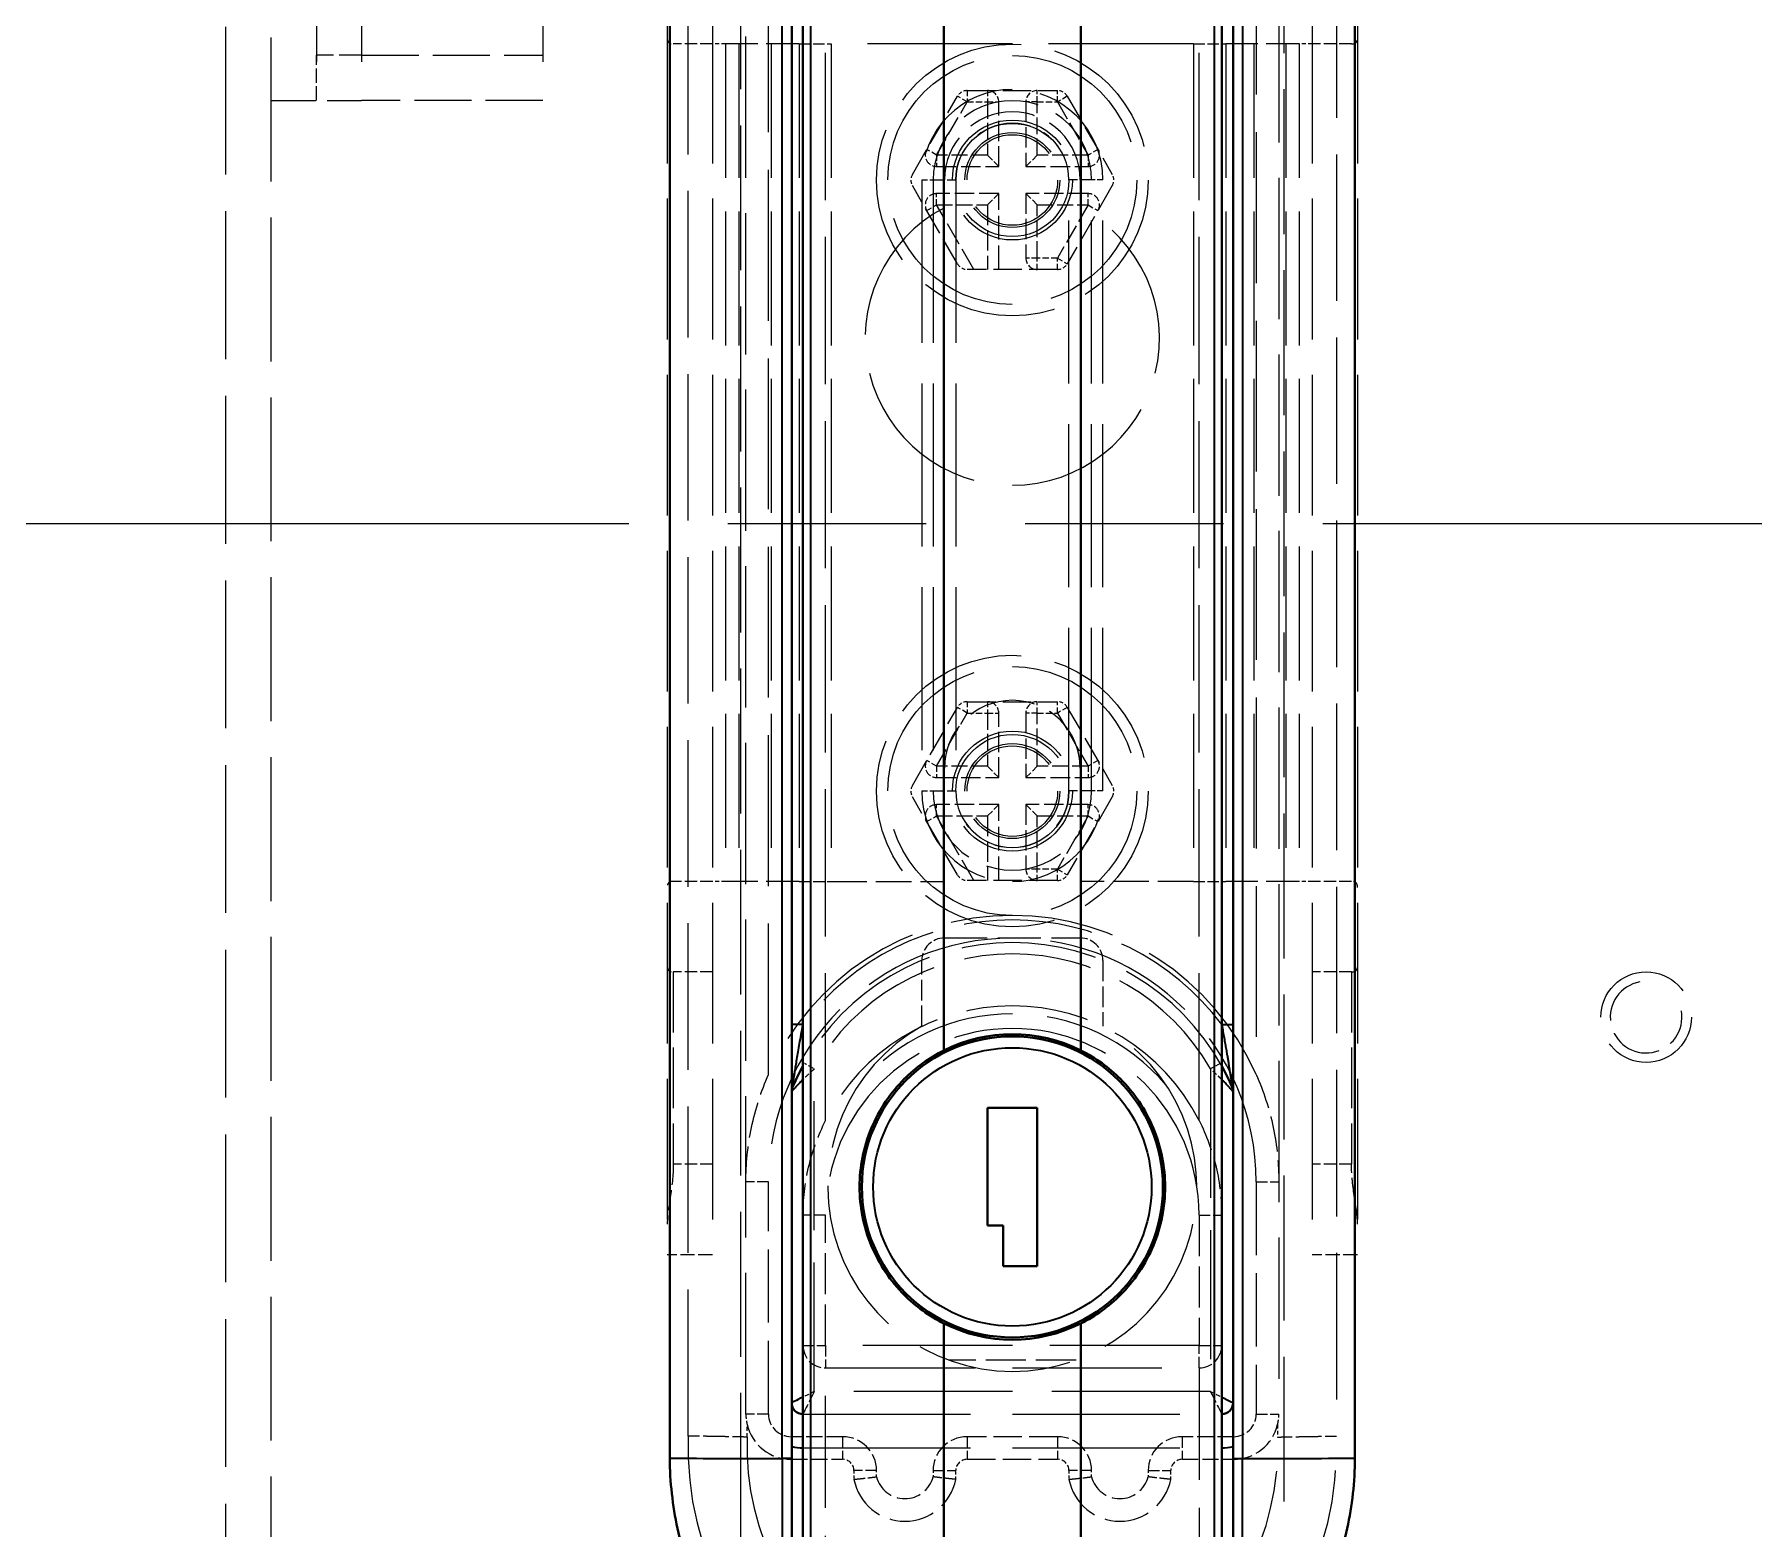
# Model space of a CAD drawing. Header units: millimetres. Extents: x 0 to 2523, y 0 to 1782.
# Drawn here: x 826.8 to 902.8, y 928.1 to 994.2 of the extents above; entities that cross this region are included whole.
import ezdxf

# ---------------------------------------------------------------- set-up
doc = ezdxf.new("R2010")
doc.units = ezdxf.units.MM
doc.header["$LTSCALE"] = 3
for name, pattern in [('CHAIN', [0.3543, 0.2362, -0.0295, 0.0591, -0.0295]), ('DASHED', [0.2067, 0.1654, -0.0413]), ('DOUBLE_DASH_CHAIN', [1.2403, 0.6614, -0.0827, 0.1654, -0.0827, 0.1654, -0.0827])]:
    doc.linetypes.add(name, pattern=pattern)
for name, color, linetype, lineweight in [('가려진 것(ISO)', 2, 'DASHED', 18), ('가려진 좁은 것(ISO)', 2, 'DASHED', 18), ('가시적인 것(ISO)', 3, 'Continuous', 40), ('가시적인 좁은 것(ISO)', 3, 'Continuous', 35), ('단면선(ISO)', 7, 'CHAIN', 25)]:
    doc.layers.add(name, color=color, linetype=linetype, lineweight=lineweight)

# ---------------------------------------------------------------- blocks, each defined once
blk = doc.blocks.new('2dTransSection0')
at = {"layer": '단면선(ISO)', "linetype": 'DOUBLE_DASH_CHAIN', "ltscale": 5.884671}
blk.add_line((250.787, 324.183), (393.387, 324.183), dxfattribs=at)

msp = doc.modelspace()

# ---------------------------------------------------------------- linework, layer by layer
at = {"layer": '가려진 것(ISO)', "ltscale": 13.155773}
msp.add_line((835.2766, 898.233), (835.2766, 1053.233), dxfattribs=at)
at = {"layer": '가려진 것(ISO)', "ltscale": 12.816269}
msp.add_line((837.2766, 900.233), (837.2766, 1051.233), dxfattribs=at)
at = {"layer": '가려진 것(ISO)', "ltscale": 13.822656}
for p, q in [((839.2766, 1051.233), (839.2766, 991.233)), ((849.2766, 1051.233), (849.2766, 991.233))]:
    msp.add_line(p, q, dxfattribs=at)
at = {"layer": '가려진 것(ISO)', "ltscale": 12.901145}
for p, q in [((858.0266, 927.733), (858.0266, 1023.733)), ((882.0266, 1023.733), (882.0266, 927.733)), ((878.0266, 993.733), (862.0266, 993.733))]:
    msp.add_line(p, q, dxfattribs=at)
at = {"layer": '가려진 것(ISO)', "ltscale": 13.045907}
for p, q in [((855.7066, 932.2276), (855.7066, 1021.2151)), ((884.3466, 1021.2151), (884.3466, 932.2276))]:
    msp.add_line(p, q, dxfattribs=at)
at = {"layer": '가려진 것(ISO)', "ltscale": 12.584246}
for p, q in [((858.2533, 933.1981), (858.2533, 1011.233)), ((881.7999, 1011.233), (881.7999, 933.1981))]:
    msp.add_line(p, q, dxfattribs=at)
at = {"layer": '가려진 것(ISO)', "ltscale": 12.54278}
for p, q in [((854.7766, 1010.233), (854.7766, 940.233)), ((856.7766, 1010.233), (856.7766, 940.233)), ((883.2766, 1010.233), (883.2766, 940.233)), ((885.2766, 1010.233), (885.2766, 940.233))]:
    msp.add_line(p, q, dxfattribs=at)
at = {"layer": '가려진 것(ISO)', "ltscale": 1.099577}
for p, q in [((856.7766, 993.733), (855.0445, 993.733)), ((885.0086, 993.733), (883.2766, 993.733)), ((856.7766, 956.733), (855.0445, 956.733)), ((885.0086, 956.733), (883.2766, 956.733)), ((856.7766, 952.733), (855.0445, 952.733)), ((885.0086, 952.733), (883.2766, 952.733))]:
    msp.add_line(p, q, dxfattribs=at)
at = {"layer": '가려진 것(ISO)', "ltscale": 0.364987}
for p, q in [((857.3516, 993.733), (856.7766, 993.733)), ((883.2766, 993.733), (882.7015, 993.733)), ((857.3516, 956.733), (856.7766, 956.733)), ((883.2766, 956.733), (882.7015, 956.733))]:
    msp.add_line(p, q, dxfattribs=at)
at = {"layer": '가려진 것(ISO)', "ltscale": 11.933559}
for p, q in [((857.3516, 993.733), (857.3516, 956.733)), ((882.7015, 993.733), (882.7015, 956.733))]:
    msp.add_line(p, q, dxfattribs=at)
at = {"layer": '가려진 것(ISO)', "ltscale": 2.940551}
for p, q in [((860.6016, 993.733), (857.3516, 993.733)), ((882.7015, 993.733), (879.4515, 993.733)), ((860.6016, 956.733), (857.3516, 956.733)), ((882.7015, 956.733), (879.4515, 956.733))]:
    msp.add_line(p, q, dxfattribs=at)
at = {"layer": '가려진 것(ISO)', "ltscale": 1.00689}
for p, q in [((860.6016, 993.733), (862.0266, 993.733)), ((878.0266, 993.733), (879.4515, 993.733)), ((860.6016, 956.733), (862.0266, 956.733)), ((878.0266, 956.733), (879.4515, 956.733))]:
    msp.add_line(p, q, dxfattribs=at)
at = {"layer": '가려진 것(ISO)', "ltscale": 1.994494}
msp.add_line((841.2766, 993.233), (839.2766, 993.233), dxfattribs=at)
at = {"layer": '가려진 것(ISO)', "ltscale": 1.269698}
for p, q in [((839.2766, 991.233), (839.2766, 993.233)), ((856.7766, 940.233), (854.7766, 940.233)), ((885.2766, 940.233), (883.2766, 940.233))]:
    msp.add_line(p, q, dxfattribs=at)
at = {"layer": '가려진 것(ISO)', "ltscale": 5.079091}
for p, q in [((841.2766, 993.233), (849.2766, 993.233)), ((849.2766, 991.233), (841.2766, 991.233))]:
    msp.add_line(p, q, dxfattribs=at)
at = {"layer": '가려진 것(ISO)', "ltscale": 2.529157}
for p, q in [((865.6098, 987.973), (867.6017, 991.423)), ((868.0347, 991.673), (872.0184, 991.673)), ((872.4514, 991.423), (874.4433, 987.973)), ((867.6017, 984.023), (865.6098, 987.473)), ((874.4433, 987.473), (872.4514, 984.023)), ((872.0184, 983.773), (868.0347, 983.773)), ((868.0347, 964.673), (872.0184, 964.673)), ((865.6098, 960.973), (867.6017, 964.423)), ((872.4514, 964.423), (874.4433, 960.973)), ((867.6017, 957.023), (865.6098, 960.473)), ((874.4433, 960.473), (872.4514, 957.023)), ((872.0184, 956.773), (868.0347, 956.773))]:
    msp.add_line(p, q, dxfattribs=at)
at = {"layer": '가려진 것(ISO)', "ltscale": 3.989087}
msp.add_line((837.2766, 991.233), (841.2766, 991.233), dxfattribs=at)
at = {"layer": '가려진 것(ISO)', "ltscale": 1.809362}
for p, q in [((869.4266, 988.323), (869.4266, 991.173)), ((870.6266, 991.173), (870.6266, 988.323)), ((870.6266, 987.123), (870.6266, 984.273)), ((869.4266, 961.323), (869.4266, 964.173)), ((870.6266, 964.173), (870.6266, 961.323)), ((870.6266, 960.123), (870.6266, 957.273))]:
    msp.add_line(p, q, dxfattribs=at)
at = {"layer": '가려진 것(ISO)', "ltscale": 1.745003}
for p, q in [((866.6779, 988.323), (869.4266, 988.323)), ((870.6266, 988.323), (873.3752, 988.323)), ((869.4266, 987.123), (866.6779, 987.123)), ((873.3752, 987.123), (870.6266, 987.123)), ((866.6779, 961.323), (869.4266, 961.323)), ((870.6266, 961.323), (873.3752, 961.323)), ((869.4266, 960.123), (866.6779, 960.123)), ((873.3752, 960.123), (870.6266, 960.123))]:
    msp.add_line(p, q, dxfattribs=at)
at = {"layer": '가려진 것(ISO)', "ltscale": 0.60626}
for p, q in [((869.4266, 988.323), (868.9266, 988.823)), ((870.6266, 988.323), (871.1266, 988.823)), ((869.4266, 987.123), (868.9266, 986.623)), ((870.6266, 987.123), (871.1266, 986.623)), ((869.4266, 961.323), (868.9266, 961.823)), ((870.6266, 961.323), (871.1266, 961.823)), ((869.4266, 960.123), (868.9266, 959.623)), ((870.6266, 960.123), (871.1266, 959.623))]:
    msp.add_line(p, q, dxfattribs=at)
at = {"layer": '가려진 것(ISO)', "ltscale": 14.513788}
for p, q in [((866.5266, 987.7277), (866.5266, 960.7277)), ((873.5266, 960.7277), (873.5266, 987.7277))]:
    msp.add_line(p, q, dxfattribs=at)
at = {"layer": '가려진 것(ISO)', "ltscale": 0.783187}
for p, q in [((867.0266, 986.4993), (867.0266, 987.733)), ((873.0266, 987.733), (873.0266, 986.4993))]:
    msp.add_line(p, q, dxfattribs=at)
at = {"layer": '가려진 것(ISO)', "ltscale": 2.126811}
for p, q in [((869.4266, 983.773), (869.4266, 987.123)), ((869.4266, 956.773), (869.4266, 960.123))]:
    msp.add_line(p, q, dxfattribs=at)
at = {"layer": '가려진 것(ISO)', "ltscale": 3.174394}
for p, q in [((867.0266, 956.733), (867.0266, 961.733)), ((873.0266, 961.733), (873.0266, 956.733)), ((862.0266, 956.733), (867.0266, 956.733)), ((878.0266, 956.733), (873.0266, 956.733))]:
    msp.add_line(p, q, dxfattribs=at)
at = {"layer": '가려진 것(ISO)', "ltscale": 3.809293}
msp.add_line((867.0266, 954.233), (873.0266, 954.233), dxfattribs=at)
at = {"layer": '가려진 것(ISO)', "ltscale": 5.39654}
for p, q in [((855.0445, 952.733), (855.0445, 944.233)), ((885.0086, 952.733), (885.0086, 944.233))]:
    msp.add_line(p, q, dxfattribs=at)
at = {"layer": '가려진 것(ISO)', "ltscale": 1.840548}
for p, q in [((866.0266, 950.3339), (866.0266, 953.233)), ((874.0266, 953.233), (874.0266, 950.3339))]:
    msp.add_line(p, q, dxfattribs=at)
at = {"layer": '가려진 것(ISO)', "ltscale": 13.304306}
msp.add_line((861.7766, 935.233), (878.2766, 935.233), dxfattribs=at)
at = {"layer": '가려진 것(ISO)', "ltscale": 14.916949}
msp.add_line((860.7766, 933.1986), (879.2766, 933.1986), dxfattribs=at)
at = {"layer": '가려진 것(ISO)', "ltscale": 0.354382}
for p, q in [((858.3066, 932.1811), (858.3066, 932.7394)), ((881.7466, 932.7394), (881.7466, 932.1811))]:
    msp.add_line(p, q, dxfattribs=at)
at = {"layer": '가려진 것(ISO)', "ltscale": 1.443218}
for p, q in [((860.2533, 931.1981), (862.5266, 931.1981)), ((877.5266, 931.1981), (879.7999, 931.1981))]:
    msp.add_line(p, q, dxfattribs=at)
at = {"layer": '가려진 것(ISO)', "ltscale": 0.24453}
for p, q in [((863.0266, 930.6981), (863.0266, 930.3128)), ((867.5266, 930.3128), (867.5266, 930.6981)), ((872.5266, 930.6981), (872.5266, 930.3128)), ((877.0266, 930.3128), (877.0266, 930.6981))]:
    msp.add_line(p, q, dxfattribs=at)
at = {"layer": '가려진 것(ISO)', "ltscale": 2.539495}
msp.add_line((868.0266, 931.1981), (872.0266, 931.1981), dxfattribs=at)
at = {"layer": '가려진 것(ISO)', "ltscale": 12.159042}
for centre in [(870.0266, 987.723), (870.0266, 960.723)]:
    msp.add_circle(centre, 6, dxfattribs=at)
at = {"layer": '가려진 것(ISO)', "ltscale": 13.42561}
for centre in [(870.0266, 987.723), (870.0266, 960.723)]:
    msp.add_circle(centre, 2.65, dxfattribs=at)
at = {"layer": '가려진 것(ISO)', "ltscale": 12.665669}
for centre in [(870.0266, 987.723), (870.0266, 960.723)]:
    msp.add_circle(centre, 2.5, dxfattribs=at)
at = {"layer": '가려진 것(ISO)', "ltscale": 10.639162}
for centre in [(870.0266, 987.723), (870.0266, 960.723)]:
    msp.add_circle(centre, 2.1, dxfattribs=at)
at = {"layer": '가려진 것(ISO)', "ltscale": 10.132536}
msp.add_circle((898.0266, 950.733), 2, dxfattribs=at)
at = {"layer": '가려진 것(ISO)', "ltscale": 0.332332}
for centre, start, end in [((868.0347, 991.173), 90, 150), ((872.0184, 991.173), 30, 90), ((866.0429, 987.723), 150, 210), ((874.0103, 987.723), 330, 30), ((868.0347, 984.273), 210, 270), ((872.0184, 984.273), 270, 330), ((868.0347, 964.173), 90, 150), ((872.0184, 964.173), 30, 90), ((866.0429, 960.723), 150, 210), ((874.0103, 960.723), 330, 30), ((868.0347, 957.273), 210, 270), ((872.0184, 957.273), 270, 330)]:
    msp.add_arc(centre, 0.5, start, end, dxfattribs=at)
at = {"layer": '가려진 것(ISO)', "ltscale": 0.498548}
for centre, start, end in [((868.9266, 991.173), 0, 90), ((871.1266, 991.173), 90, 180), ((871.1266, 984.273), 180, 270), ((868.9266, 964.173), 0, 90), ((871.1266, 964.173), 90, 180), ((871.1266, 957.273), 180, 270), ((862.5266, 930.6981), 0, 90), ((868.0266, 930.6981), 90, 180), ((872.0266, 930.6981), 0, 90), ((877.5266, 930.6981), 90, 180)]:
    msp.add_arc(centre, 0.5, start, end, dxfattribs=at)
at = {"layer": '가려진 것(ISO)', "ltscale": 6.980978}
for centre, start, end in [((870.0266, 987.7277), 0, 180), ((870.0266, 960.7277), 180, 0)]:
    msp.add_arc(centre, 3.5, start, end, dxfattribs=at)
at = {"layer": '가려진 것(ISO)', "ltscale": 5.983681}
for centre in [(870.0266, 987.733), (870.0266, 961.733)]:
    msp.add_arc(centre, 3, 0, 180, dxfattribs=at)
at = {"layer": '가려진 것(ISO)', "ltscale": 0.664765}
for centre, start, end in [((866.6779, 988.823), 150, 270), ((873.3752, 988.823), 270, 30), ((866.6779, 986.623), 90, 210), ((873.3752, 986.623), 330, 90), ((866.6779, 961.823), 150, 270), ((873.3752, 961.823), 270, 30), ((866.6779, 959.623), 90, 210), ((873.3752, 959.623), 330, 90)]:
    msp.add_arc(centre, 0.5, start, end, dxfattribs=at)
at = {"layer": '가려진 것(ISO)', "ltscale": 13.951069}
msp.add_arc((870.0266, 980.733), 6.5, 117.486426, 62.513574, dxfattribs=at)
at = {"layer": '가려진 것(ISO)', "ltscale": 14.627704}
msp.add_arc((870.0266, 943.4544), 11.7733, 23.785455, 156.214545, dxfattribs=at)
at = {"layer": '가려진 것(ISO)', "ltscale": 0.997197}
for centre, start, end in [((867.0266, 953.233), 90, 180), ((873.0266, 953.233), 0, 90)]:
    msp.add_arc(centre, 1, start, end, dxfattribs=at)
at = {"layer": '가려진 것(ISO)', "ltscale": 12.107496}
msp.add_arc((870.0266, 943.4544), 10.5733, 28.973392, 151.026608, dxfattribs=at)
at = {"layer": '가려진 것(ISO)', "ltscale": 4.733071}
msp.add_arc((898.0266, 950.733), 1.582, 100, 10, dxfattribs=at)
at = {"layer": '가려진 것(ISO)', "ltscale": 10.954125}
msp.add_arc((870.0266, 941.983), 9.25, 26.888048, 153.111952, dxfattribs=at)
at = {"layer": '가려진 것(ISO)', "ltscale": 13.819056}
msp.add_arc((870.0266, 943.233), 8.15, 119.393015, 60.606985, dxfattribs=at)
at = {"layer": '가려진 것(ISO)', "ltscale": 1.21262}
for centre, start, end in [((861.7766, 936.233), 180, 270), ((878.2766, 936.233), 270, 0)]:
    msp.add_arc(centre, 1, start, end, dxfattribs=at)
at = {"layer": '가려진 것(ISO)', "ltscale": 12.361229}
msp.add_arc((870.0266, 931.739), 14.3283, 178.045794, 1.954206, dxfattribs=at)
at = {"layer": '가려진 것(ISO)', "ltscale": 12.168986}
msp.add_arc((870.0266, 931.739), 11.7283, 177.839996, 2.160004, dxfattribs=at)
at = {"layer": '가려진 것(ISO)', "ltscale": 1.700671}
for centre, start, end in [((860.2533, 933.1981), 193.257874, 270), ((879.7999, 933.1981), 270, 346.742126)]:
    msp.add_arc(centre, 2, start, end, dxfattribs=at)
at = {"layer": '가려진 것(ISO)', "ltscale": 4.008131}
for centre in [(865.2766, 930.7554), (874.7766, 930.7554)]:
    msp.add_arc(centre, 2.2931, 191.129914, 348.870086, dxfattribs=at)
at = {"layer": '가려진 것(ISO)', "ltscale": 0.694281}
for points, knots in [([(854.7766, 994.0009), (854.7766, 993.9171), (854.7936, 993.8467), (854.877, 993.7562), (854.9439, 993.7359), (855.0312, 993.7331), (855.0378, 993.733), (855.0445, 993.733)], [-0.30606206, -0.30606206, -0.30606206, -0.30606206, -0.2557879, -0.2557879, -0.20551375, -0.20551375, -0.20152866, -0.20152866, -0.20152866, -0.20152866]), ([(885.0086, 993.733), (885.0154, 993.733), (885.022, 993.7331), (885.1092, 993.7359), (885.1761, 993.7562), (885.2596, 993.8467), (885.2766, 993.9171), (885.2766, 994.0009)], [0.20152866, 0.20152866, 0.20152866, 0.20152866, 0.20551375, 0.20551375, 0.2557879, 0.2557879, 0.30606206, 0.30606206, 0.30606206, 0.30606206]), ([(855.0445, 956.733), (854.9607, 956.733), (854.8903, 956.716), (854.7998, 956.6325), (854.7795, 956.5656), (854.7767, 956.4784), (854.7766, 956.4718), (854.7766, 956.465)], [-0.30606206, -0.30606206, -0.30606206, -0.30606206, -0.2557879, -0.2557879, -0.20551375, -0.20551375, -0.20152866, -0.20152866, -0.20152866, -0.20152866]), ([(885.2766, 956.465), (885.2766, 956.5488), (885.2596, 956.6193), (885.1761, 956.7097), (885.1092, 956.7301), (885.022, 956.7329), (885.0154, 956.733), (885.0086, 956.733)], [0.71587341, 0.71587341, 0.71587341, 0.71587341, 0.76614757, 0.76614757, 0.81642172, 0.81642172, 0.82040681, 0.82040681, 0.82040681, 0.82040681]), ([(854.7766, 953.0009), (854.7766, 952.9942), (854.7767, 952.9876), (854.7795, 952.9003), (854.7998, 952.8334), (854.8903, 952.75), (854.9607, 952.733), (855.0445, 952.733)], [0.20152866, 0.20152866, 0.20152866, 0.20152866, 0.20551375, 0.20551375, 0.2557879, 0.2557879, 0.30606206, 0.30606206, 0.30606206, 0.30606206]), ([(885.0086, 952.733), (885.0154, 952.733), (885.022, 952.7331), (885.1092, 952.7359), (885.1761, 952.7562), (885.2596, 952.8467), (885.2766, 952.9171), (885.2766, 953.0009)], [0.20152866, 0.20152866, 0.20152866, 0.20152866, 0.20551375, 0.20551375, 0.2557879, 0.2557879, 0.30606206, 0.30606206, 0.30606206, 0.30606206])]:
    msp.add_open_spline(points, degree=3, knots=knots, dxfattribs=at)
at = {"layer": '가려진 것(ISO)', "ltscale": 3.177325}
for points, knots in [([(858.2533, 943.4544), (858.2533, 944.2144), (858.3312, 945.0433), (858.6718, 946.6755), (858.934, 947.4785), (859.2533, 948.2028)], [-1.43309057, -1.43309057, -1.43309057, -1.43309057, -1.19562768, -1.19562768, -0.95816479, -0.95816479, -0.95816479, -0.95816479]), ([(880.7999, 948.2028), (881.1191, 947.4785), (881.3813, 946.6755), (881.7219, 945.0433), (881.7999, 944.2144), (881.7999, 943.4544)], [-0.47492577, -0.47492577, -0.47492577, -0.47492577, -0.23746289, -0.23746289, 0, 0, 0, 0])]:
    msp.add_open_spline(points, degree=3, knots=knots, dxfattribs=at)
at = {"layer": '가려진 것(ISO)', "ltscale": 0.117137}
msp.add_open_spline([(860.2765, 947.4494), (860.2765, 947.4601), (860.2766, 947.477), (860.2766, 947.5016)], degree=3, dxfattribs=at)
at = {"layer": '가려진 것(ISO)', "ltscale": 2.839397}
for points, knots in [([(860.7766, 941.983), (860.7766, 942.6571), (860.8545, 943.3909), (861.1944, 944.8293), (861.4556, 945.5334), (861.7766, 946.1663)], [0, 0, 0, 0, 0.21288965, 0.21288965, 0.42577929, 0.42577929, 0.42577929, 0.42577929]), ([(878.2766, 946.1663), (878.5975, 945.5334), (878.8587, 944.8293), (879.1986, 943.3909), (879.2766, 942.6571), (879.2766, 941.983)], [0.87117261, 0.87117261, 0.87117261, 0.87117261, 1.08406226, 1.08406226, 1.2969519, 1.2969519, 1.2969519, 1.2969519])]:
    msp.add_open_spline(points, degree=3, knots=knots, dxfattribs=at)
at = {"layer": '가려진 것(ISO)', "ltscale": 1.844596}
msp.add_open_spline([(855.0445, 944.233), (855.0445, 943.7484), (854.9831, 943.2383), (854.8448, 942.3306), (854.7768, 941.9262), (854.7766, 941.5872)], degree=3, knots=[1.22288463, 1.22288463, 1.22288463, 1.22288463, 1.3682602, 1.3682602, 1.50283407, 1.50283407, 1.50283407, 1.50283407], dxfattribs=at)
at = {"layer": '가려진 것(ISO)', "ltscale": 1.844594}
msp.add_open_spline([(885.2766, 941.5872), (885.2763, 941.9244), (885.2092, 942.3256), (885.0708, 943.2323), (885.0086, 943.7453), (885.0086, 944.233)], degree=3, knots=[-0.89271233, -0.89271233, -0.89271233, -0.89271233, -0.7589759, -0.7589759, -0.61266995, -0.61266995, -0.61266995, -0.61266995], dxfattribs=at)
at = {"layer": '가려진 것(ISO)', "ltscale": 0.415959}
msp.add_open_spline([(858.2533, 933.1981), (858.2533, 933.1186), (858.2594, 933.0256), (858.2729, 932.9158), (858.2796, 932.8731), (858.2906, 932.8123), (858.2963, 932.7852), (858.3043, 932.7487), (858.3057, 932.7431), (858.3066, 932.7394)], degree=3, knots=[0.062306408, 0.062306408, 0.062306408, 0.062306408, 0.086141003, 0.086141003, 0.099228248, 0.099228248, 0.111920532, 0.111920532, 0.124612816, 0.124612816, 0.124612816, 0.124612816], dxfattribs=at)
at = {"layer": '가려진 것(ISO)', "ltscale": 0.416112}
msp.add_open_spline([(881.7466, 932.7394), (881.747, 932.7413), (881.7477, 932.744), (881.752, 932.763), (881.7552, 932.7773), (881.7629, 932.8145), (881.7679, 932.8405), (881.7778, 932.9001), (881.7826, 932.9336), (881.795, 933.041), (881.7999, 933.1219), (881.7999, 933.1981)], degree=3, knots=[-0.190458105, -0.190458105, -0.190458105, -0.190458105, -0.181558654, -0.181558654, -0.172659203, -0.172659203, -0.16123742, -0.16123742, -0.149815637, -0.149815637, -0.12697207, -0.12697207, -0.12697207, -0.12697207], dxfattribs=at)
at = {"layer": '가려진 것(ISO)', "ltscale": 1.296466}
msp.add_open_spline([(857.0066, 932.2049), (856.8715, 932.2074), (856.7361, 932.2098), (856.6069, 932.212), (856.4776, 932.2143), (856.3546, 932.2165), (856.2441, 932.2184), (856.1335, 932.2203), (856.0356, 932.222), (855.9552, 932.2234), (855.8749, 932.2248), (855.8121, 932.2258), (855.77, 932.2266), (855.728, 932.2273), (855.7151, 932.2275), (855.7066, 932.2276)], degree=3, knots=[0, 0, 0, 0, 0.2, 0.2, 0.2, 0.4, 0.4, 0.4, 0.6, 0.6, 0.6, 0.8, 0.8, 0.8, 1, 1, 1, 1], dxfattribs=at)
at = {"layer": '가려진 것(ISO)', "ltscale": 1.296475}
msp.add_open_spline([(858.3066, 932.1811), (858.298, 932.1812), (858.2852, 932.1815), (858.2431, 932.1823), (858.2011, 932.1831), (858.1383, 932.1842), (858.0579, 932.1857), (857.9775, 932.1872), (857.8796, 932.1891), (857.7691, 932.1911), (857.6586, 932.1931), (857.5355, 932.1954), (857.4063, 932.1977), (857.277, 932.2001), (857.1416, 932.2025), (857.0066, 932.2049)], degree=3, knots=[0, 0, 0, 0, 0.2, 0.2, 0.2, 0.4, 0.4, 0.4, 0.6, 0.6, 0.6, 0.8, 0.8, 0.8, 1, 1, 1, 1], dxfattribs=at)
at = {"layer": '가려진 것(ISO)', "ltscale": 1.296478}
msp.add_open_spline([(881.7466, 932.1811), (881.7553, 932.1812), (881.7683, 932.1815), (881.8105, 932.1823), (881.8527, 932.1831), (881.9154, 932.1843), (881.9951, 932.1857), (882.0748, 932.1872), (882.1714, 932.189), (882.2811, 932.191), (882.3907, 932.1931), (882.5134, 932.1953), (882.6431, 932.1977), (882.7728, 932.2), (882.9095, 932.2025), (883.0466, 932.2049)], degree=3, knots=[0, 0, 0, 0, 0.2, 0.2, 0.2, 0.4, 0.4, 0.4, 0.6, 0.6, 0.6, 0.8, 0.8, 0.8, 1, 1, 1, 1], dxfattribs=at)
at = {"layer": '가려진 것(ISO)', "ltscale": 1.296469}
msp.add_open_spline([(883.0466, 932.2049), (883.1836, 932.2074), (883.3203, 932.2098), (883.45, 932.2121), (883.5797, 932.2144), (883.7024, 932.2165), (883.8121, 932.2184), (883.9217, 932.2203), (884.0183, 932.222), (884.098, 932.2234), (884.1778, 932.2248), (884.2405, 932.2258), (884.2826, 932.2266), (884.3248, 932.2273), (884.3379, 932.2275), (884.3466, 932.2276)], degree=3, knots=[0, 0, 0, 0, 0.2, 0.2, 0.2, 0.4, 0.4, 0.4, 0.6, 0.6, 0.6, 0.8, 0.8, 0.8, 1, 1, 1, 1], dxfattribs=at)
at = {"layer": '가려진 것(ISO)', "ltscale": 1.000421}
for points in [[(863.0266, 930.3128), (863.0331, 930.3134), (863.0429, 930.3143), (863.075, 930.3175), (863.107, 930.3207), (863.155, 930.3254), (863.2164, 930.3317), (863.2778, 930.3379), (863.3526, 930.3457), (863.4377, 930.3548), (863.5228, 930.364), (863.6183, 930.3746), (863.7182, 930.3863), (863.8182, 930.3979), (863.9225, 930.4107), (864.0266, 930.4242)], [(867.5266, 930.3128), (867.52, 930.3134), (867.5103, 930.3143), (867.4782, 930.3175), (867.4461, 930.3207), (867.3982, 930.3254), (867.3368, 930.3317), (867.2754, 930.3379), (867.2006, 930.3457), (867.1155, 930.3548), (867.0304, 930.364), (866.9349, 930.3746), (866.8349, 930.3863), (866.735, 930.3979), (866.6306, 930.4107), (866.5266, 930.4242)], [(872.5266, 930.3128), (872.5331, 930.3134), (872.5429, 930.3143), (872.575, 930.3175), (872.607, 930.3207), (872.655, 930.3254), (872.7164, 930.3317), (872.7778, 930.3379), (872.8526, 930.3457), (872.9377, 930.3548), (873.0228, 930.364), (873.1183, 930.3746), (873.2182, 930.3863), (873.3182, 930.3979), (873.4225, 930.4107), (873.5266, 930.4242)], [(877.0266, 930.3128), (877.02, 930.3134), (877.0103, 930.3143), (876.9782, 930.3175), (876.9461, 930.3207), (876.8982, 930.3254), (876.8368, 930.3317), (876.7754, 930.3379), (876.7006, 930.3457), (876.6155, 930.3548), (876.5304, 930.364), (876.4349, 930.3746), (876.3349, 930.3863), (876.235, 930.3979), (876.1306, 930.4107), (876.0266, 930.4242)]]:
    msp.add_open_spline(points, degree=3, knots=[0, 0, 0, 0, 0.2, 0.2, 0.2, 0.4, 0.4, 0.4, 0.6, 0.6, 0.6, 0.8, 0.8, 0.8, 1, 1, 1, 1], dxfattribs=at)
at = {"layer": '가려진 좁은 것(ISO)', "ltscale": 13.822656}
msp.add_line((841.2766, 1051.233), (841.2766, 991.233), dxfattribs=at)
at = {"layer": '가려진 좁은 것(ISO)', "ltscale": 13.116171}
for p, q in [((861.7766, 946.1663), (861.7766, 1011.233)), ((878.2766, 946.1663), (878.2766, 1011.233))]:
    msp.add_line(p, q, dxfattribs=at)
at = {"layer": '가려진 좁은 것(ISO)', "ltscale": 13.426841}
for p, q in [((859.2533, 948.2028), (859.2533, 1006.4847)), ((880.7999, 1006.4847), (880.7999, 948.2028))]:
    msp.add_line(p, q, dxfattribs=at)
at = {"layer": '가려진 좁은 것(ISO)', "ltscale": 11.933559}
for p, q in [((857.9392, 993.733), (857.9392, 956.733)), ((859.3642, 993.733), (859.3642, 956.733)), ((860.6016, 993.733), (860.6016, 956.733)), ((862.0266, 993.733), (862.0266, 956.733)), ((878.0266, 993.733), (878.0266, 956.733)), ((879.4515, 993.733), (879.4515, 956.733)), ((880.689, 993.733), (880.689, 956.733)), ((882.114, 993.733), (882.114, 956.733))]:
    msp.add_line(p, q, dxfattribs=at)
at = {"layer": '가려진 좁은 것(ISO)', "ltscale": 0.498548}
for p, q in [((868.0347, 991.173), (867.6017, 991.423)), ((868.0347, 991.673), (868.0347, 991.173)), ((868.9266, 991.673), (868.9266, 991.173)), ((871.1266, 991.173), (871.1266, 991.673)), ((872.0184, 991.173), (872.0184, 991.673)), ((872.4514, 991.423), (872.0184, 991.173)), ((868.9266, 991.173), (869.4266, 991.173)), ((871.1266, 991.173), (870.6266, 991.173)), ((866.6779, 988.823), (866.2449, 989.073)), ((873.8082, 989.073), (873.3752, 988.823)), ((866.6779, 988.823), (866.6779, 988.323)), ((873.3752, 988.823), (873.3752, 988.323)), ((866.0266, 987.7277), (866.5266, 987.7277)), ((874.0266, 987.7277), (873.5266, 987.7277)), ((866.6779, 986.623), (866.6779, 987.123)), ((873.3752, 986.623), (873.3752, 987.123)), ((866.2449, 986.373), (866.6779, 986.623)), ((873.3752, 986.623), (873.8082, 986.373)), ((871.1266, 984.273), (870.6266, 984.273)), ((871.1266, 983.773), (871.1266, 984.273)), ((872.0184, 984.273), (872.4514, 984.023)), ((872.0184, 983.773), (872.0184, 984.273)), ((868.0347, 964.673), (868.0347, 964.173)), ((868.9266, 964.673), (868.9266, 964.173)), ((871.1266, 964.173), (871.1266, 964.673)), ((872.0184, 964.173), (872.0184, 964.673)), ((868.0347, 964.173), (867.6017, 964.423)), ((868.9266, 964.173), (869.4266, 964.173)), ((871.1266, 964.173), (870.6266, 964.173)), ((872.4514, 964.423), (872.0184, 964.173)), ((866.6779, 961.823), (866.2449, 962.073)), ((866.6779, 961.823), (866.6779, 961.323)), ((873.8082, 962.073), (873.3752, 961.823)), ((873.3752, 961.823), (873.3752, 961.323)), ((866.0266, 960.7277), (866.5266, 960.7277)), ((866.6779, 959.623), (866.6779, 960.123)), ((873.3752, 959.623), (873.3752, 960.123)), ((874.0266, 960.7277), (873.5266, 960.7277)), ((866.2449, 959.373), (866.6779, 959.623)), ((873.3752, 959.623), (873.8082, 959.373)), ((871.1266, 957.273), (870.6266, 957.273)), ((871.1266, 956.773), (871.1266, 957.273)), ((872.0184, 957.273), (872.4514, 957.023)), ((872.0184, 956.773), (872.0184, 957.273)), ((879.2109, 948.6931), (878.7766, 948.4453))]:
    msp.add_line(p, q, dxfattribs=at)
at = {"layer": '가려진 좁은 것(ISO)', "ltscale": 1.722727}
for p, q in [((866.6779, 988.823), (868.0347, 991.173)), ((872.0184, 991.173), (873.3752, 988.823)), ((873.3752, 986.623), (872.0184, 984.273)), ((866.6779, 961.823), (868.0347, 964.173)), ((872.0184, 964.173), (873.3752, 961.823)), ((873.3752, 959.623), (872.0184, 957.273))]:
    msp.add_line(p, q, dxfattribs=at)
at = {"layer": '가려진 좁은 것(ISO)', "ltscale": 0.56614}
for p, q in [((868.0347, 991.173), (868.9266, 991.173)), ((871.1266, 991.173), (872.0184, 991.173)), ((872.0184, 984.273), (871.1266, 984.273)), ((868.0347, 964.173), (868.9266, 964.173)), ((871.1266, 964.173), (872.0184, 964.173)), ((872.0184, 957.273), (871.1266, 957.273))]:
    msp.add_line(p, q, dxfattribs=at)
at = {"layer": '가려진 좁은 것(ISO)', "ltscale": 1.491912}
for p, q in [((868.9266, 991.173), (868.9266, 988.823)), ((871.1266, 988.823), (871.1266, 991.173)), ((871.1266, 984.273), (871.1266, 986.623)), ((868.9266, 964.173), (868.9266, 961.823)), ((871.1266, 961.823), (871.1266, 964.173)), ((871.1266, 957.273), (871.1266, 959.623))]:
    msp.add_line(p, q, dxfattribs=at)
at = {"layer": '가려진 좁은 것(ISO)', "ltscale": 1.427554}
for p, q in [((868.9266, 988.823), (866.6779, 988.823)), ((873.3752, 988.823), (871.1266, 988.823)), ((866.6779, 986.623), (868.9266, 986.623)), ((871.1266, 986.623), (873.3752, 986.623)), ((868.9266, 961.823), (866.6779, 961.823)), ((873.3752, 961.823), (871.1266, 961.823)), ((866.6779, 959.623), (868.9266, 959.623)), ((871.1266, 959.623), (873.3752, 959.623))]:
    msp.add_line(p, q, dxfattribs=at)
at = {"layer": '가려진 좁은 것(ISO)', "ltscale": 14.513788}
for p, q in [((866.0266, 987.7277), (866.0266, 960.7277)), ((867.5266, 987.7277), (867.5266, 960.7277)), ((872.5266, 960.7277), (872.5266, 987.7277)), ((874.0266, 960.7277), (874.0266, 987.7277))]:
    msp.add_line(p, q, dxfattribs=at)
at = {"layer": '가려진 좁은 것(ISO)', "ltscale": 0.997197}
for p, q in [((866.5266, 987.7277), (867.5266, 987.7277)), ((873.5266, 987.7277), (872.5266, 987.7277)), ((866.5266, 960.7277), (867.5266, 960.7277)), ((873.5266, 960.7277), (872.5266, 960.7277)), ((859.2533, 943.4544), (858.2533, 943.4544)), ((880.7999, 943.4544), (881.7999, 943.4544)), ((861.7766, 941.983), (860.7766, 941.983)), ((878.2766, 941.983), (879.2766, 941.983)), ((860.7766, 936.233), (861.7766, 936.233)), ((861.7766, 936.233), (861.7766, 935.233)), ((878.2766, 936.233), (879.2766, 936.233)), ((878.2766, 935.233), (878.2766, 936.233)), ((859.2533, 933.1981), (858.2533, 933.1981)), ((880.7999, 933.1981), (881.7999, 933.1981)), ((860.2533, 932.1981), (860.2533, 931.1981)), ((862.5266, 932.1981), (862.5266, 931.1981)), ((868.0266, 932.1981), (868.0266, 931.1981)), ((872.0266, 932.1981), (872.0266, 931.1981)), ((877.5266, 932.1981), (877.5266, 931.1981)), ((879.7999, 932.1981), (879.7999, 931.1981)), ((864.0266, 930.6981), (863.0266, 930.6981)), ((866.5266, 930.6981), (867.5266, 930.6981)), ((873.5266, 930.6981), (872.5266, 930.6981)), ((876.0266, 930.6981), (877.0266, 930.6981))]:
    msp.add_line(p, q, dxfattribs=at)
at = {"layer": '가려진 좁은 것(ISO)', "ltscale": 2.089287}
for p, q in [((868.3234, 983.773), (866.6779, 986.623)), ((868.3234, 956.773), (866.6779, 959.623))]:
    msp.add_line(p, q, dxfattribs=at)
at = {"layer": '가려진 좁은 것(ISO)', "ltscale": 1.809362}
for p, q in [((868.9266, 986.623), (868.9266, 983.773)), ((868.9266, 959.623), (868.9266, 956.773))]:
    msp.add_line(p, q, dxfattribs=at)
at = {"layer": '가려진 좁은 것(ISO)', "ltscale": 11.487453}
for p, q in [((861.2766, 934.1986), (861.2766, 948.4453)), ((878.7766, 948.4453), (878.7766, 934.1986))]:
    msp.add_line(p, q, dxfattribs=at)
at = {"layer": '가려진 좁은 것(ISO)', "ltscale": 1.099577}
for p, q in [((856.7766, 944.233), (855.0445, 944.233)), ((885.0086, 944.233), (883.2766, 944.233))]:
    msp.add_line(p, q, dxfattribs=at)
at = {"layer": '가려진 좁은 것(ISO)', "ltscale": 6.511653}
for p, q in [((859.2533, 933.1981), (859.2533, 943.4544)), ((880.7999, 943.4544), (880.7999, 933.1981))]:
    msp.add_line(p, q, dxfattribs=at)
at = {"layer": '가려진 좁은 것(ISO)', "ltscale": 3.650568}
for p, q in [((861.7766, 936.233), (861.7766, 941.983)), ((878.2766, 941.983), (878.2766, 936.233))]:
    msp.add_line(p, q, dxfattribs=at)
at = {"layer": '가려진 좁은 것(ISO)', "ltscale": 13.304306}
msp.add_line((878.2766, 936.233), (861.7766, 936.233), dxfattribs=at)
at = {"layer": '가려진 좁은 것(ISO)', "ltscale": 9.958072}
for p, q in [((861.7766, 922.883), (861.7766, 935.233)), ((878.2766, 935.233), (878.2766, 922.883))]:
    msp.add_line(p, q, dxfattribs=at)
at = {"layer": '가려진 좁은 것(ISO)', "ltscale": 3.575008}
msp.add_line((872.8421, 935.5847), (867.2111, 935.5847), dxfattribs=at)
at = {"layer": '가려진 좁은 것(ISO)', "ltscale": 14.110627}
msp.add_line((878.7766, 934.1986), (861.2766, 934.1986), dxfattribs=at)
at = {"layer": '가려진 좁은 것(ISO)', "ltscale": 1.443218}
for p, q in [((862.5266, 932.1981), (860.2533, 932.1981)), ((879.7999, 932.1981), (877.5266, 932.1981))]:
    msp.add_line(p, q, dxfattribs=at)
at = {"layer": '가려진 좁은 것(ISO)', "ltscale": 2.539495}
msp.add_line((872.0266, 932.1981), (868.0266, 932.1981), dxfattribs=at)
at = {"layer": '가려진 좁은 것(ISO)', "ltscale": 14.916949}
msp.add_line((860.7766, 931.6986), (879.2766, 931.6986), dxfattribs=at)
at = {"layer": '가려진 좁은 것(ISO)', "ltscale": 0.173759}
for p, q in [((864.0266, 930.4242), (864.0266, 930.6981)), ((866.5266, 930.6981), (866.5266, 930.4242)), ((873.5266, 930.4242), (873.5266, 930.6981)), ((876.0266, 930.6981), (876.0266, 930.4242))]:
    msp.add_line(p, q, dxfattribs=at)
at = {"layer": '가려진 좁은 것(ISO)', "ltscale": 13.932237}
for centre in [(870.0266, 987.723), (870.0266, 960.723)]:
    msp.add_circle(centre, 5.5, dxfattribs=at)
at = {"layer": '가려진 좁은 것(ISO)', "ltscale": 10.132536}
for centre in [(870.0266, 987.723), (870.0266, 960.723)]:
    msp.add_circle(centre, 2, dxfattribs=at)
for centre, start, end in [((870.0266, 987.7277), 0, 180), ((870.0266, 960.7277), 180, 0)]:
    msp.add_arc(centre, 4, start, end, dxfattribs=at)
at = {"layer": '가려진 좁은 것(ISO)', "ltscale": 4.986384}
for centre, start, end in [((870.0266, 987.7277), 0, 180), ((870.0266, 960.7277), 180, 0)]:
    msp.add_arc(centre, 2.5, start, end, dxfattribs=at)
at = {"layer": '가려진 좁은 것(ISO)', "ltscale": 11.522309}
msp.add_arc((870.0266, 943.4544), 11.5733, 36.941158, 143.058842, dxfattribs=at)
at = {"layer": '가려진 좁은 것(ISO)', "ltscale": 13.645111}
msp.add_arc((870.0266, 943.4544), 10.7733, 0, 180, dxfattribs=at)
at = {"layer": '가려진 좁은 것(ISO)', "ltscale": 11.397629}
msp.add_arc((870.0266, 943.4544), 10.0733, 29.699882, 150.300118, dxfattribs=at)
at = {"layer": '가려진 좁은 것(ISO)', "ltscale": 12.506118}
msp.add_arc((870.0266, 941.983), 8.8982, 40.065232, 139.934768, dxfattribs=at)
at = {"layer": '가려진 좁은 것(ISO)', "ltscale": 13.932237}
msp.add_arc((870.0266, 941.983), 8.25, 0, 180, dxfattribs=at)
at = {"layer": '가려진 좁은 것(ISO)', "ltscale": 0.997197}
for centre, start, end in [((860.2533, 933.1981), 180, 270), ((879.7999, 933.1981), 270, 0)]:
    msp.add_arc(centre, 1, start, end, dxfattribs=at)
at = {"layer": '가려진 좁은 것(ISO)', "ltscale": 1.495845}
for centre, start, end in [((862.5266, 930.6981), 0, 90), ((868.0266, 930.6981), 90, 180), ((872.0266, 930.6981), 0, 90), ((877.5266, 930.6981), 90, 180)]:
    msp.add_arc(centre, 1.5, start, end, dxfattribs=at)
at = {"layer": '가려진 좁은 것(ISO)', "ltscale": 2.153892}
for centre in [(865.2766, 930.7554), (874.7766, 930.7554)]:
    msp.add_arc(centre, 1.2931, 194.839409, 345.160591, dxfattribs=at)
at = {"layer": '가려진 좁은 것(ISO)', "ltscale": 0.498548}
msp.add_ellipse((861.2766, 948.4453), major_axis=(-0.4343, 0.2477), ratio=0.00001, start_param=4.7983931, end_param=6.4527303, dxfattribs=at)
at = {"layer": '가려진 좁은 것(ISO)', "ltscale": 1.05687}
msp.add_ellipse((861.2766, 934.1986), major_axis=(0.5, 1), ratio=0.00001, start_param=1.5705174, end_param=3.1409543, dxfattribs=at)
at = {"layer": '가려진 좁은 것(ISO)', "ltscale": 0.36833}
msp.add_ellipse((861.2767, 934.1986), major_axis=(1.0001, 0.5), ratio=0.00001, start_param=1.5708865, end_param=2.0944419, dxfattribs=at)
at = {"layer": '가려진 좁은 것(ISO)', "ltscale": 0.368331}
msp.add_ellipse((878.7765, 934.1986), major_axis=(1, -0.5), ratio=0.00001, start_param=4.7122038, end_param=5.2357318, dxfattribs=at)
at = {"layer": '가려진 좁은 것(ISO)', "ltscale": 1.056869}
msp.add_ellipse((878.7765, 934.1987), major_axis=(0.5, -1.0001), ratio=0.00001, start_param=4.7124792, end_param=6.2831502, dxfattribs=at)
at = {"layer": '가려진 좁은 것(ISO)', "ltscale": 0.445079}
for points, knots in [([(861.2766, 948.4453), (861.2271, 948.4019), (861.1801, 948.36), (861.1357, 948.3198), (861.0914, 948.2796), (861.0498, 948.2412), (861.0103, 948.2044), (860.9709, 948.1675), (860.9337, 948.1321), (860.8985, 948.0983), (860.8633, 948.0644), (860.8302, 948.032), (860.7989, 948.0011), (860.7913, 947.9936), (860.7839, 947.9863), (860.7766, 947.979)], [0, 0, 0, 0, 0.06666667, 0.06666667, 0.06666667, 0.13333333, 0.13333333, 0.13333333, 0.2, 0.2, 0.2, 0.26666667, 0.26666667, 0.26666667, 0.28273068, 0.28273068, 0.28273068, 0.28273068]), ([(879.2766, 947.979), (879.2518, 948.0036), (879.2257, 948.0293), (879.1983, 948.056), (879.1602, 948.0931), (879.1194, 948.1322), (879.0758, 948.1734), (879.0321, 948.2146), (878.9856, 948.2578), (878.9357, 948.3031), (878.8859, 948.3485), (878.8327, 948.3961), (878.7766, 948.4453)], [0.75201209, 0.75201209, 0.75201209, 0.75201209, 0.8, 0.8, 0.8, 0.86666667, 0.86666667, 0.86666667, 0.93333333, 0.93333333, 0.93333333, 1, 1, 1, 1])]:
    msp.add_open_spline(points, degree=3, knots=knots, dxfattribs=at)
at = {"layer": '가시적인 것(ISO)'}
for p, q in [((867.0036, 1019.4659), (867.0036, 949.2682)), ((873.0495, 1019.4658), (873.0496, 949.2682)), ((854.8891, 1018.5977), (854.8891, 931.2438)), ((885.164, 1018.5977), (885.164, 931.2438)), ((860.2766, 931.2361), (860.2766, 1011.233)), ((860.7766, 1011.233), (860.7766, 922.883)), ((879.2766, 922.8827), (879.2766, 1011.2331)), ((879.7766, 1011.233), (879.7766, 931.2375)), ((868.9266, 946.733), (868.9266, 941.533)), ((871.1266, 946.733), (868.9266, 946.733)), ((871.1266, 939.733), (871.1266, 946.733)), ((868.9266, 941.533), (869.6266, 941.533)), ((869.6266, 941.533), (869.6266, 939.733)), ((869.6266, 939.733), (871.1266, 939.733)), ((867.0036, 937.1977), (867.0034, 914.6501)), ((873.0496, 937.1977), (873.0495, 914.6503)), ((860.2766, 931.2361), (860.2766, 920.7251)), ((879.7766, 920.7251), (879.7766, 931.2375))]:
    msp.add_line(p, q, dxfattribs=at)
msp.add_circle((870.0266, 943.233), 6.65, dxfattribs=at)
for centre, radius, start, end in [((870.0266, 943.233), 6.75, 63.394167, 116.605833), ((870.0266, 943.4544), 10.5733, 151.026608, 156.674273), ((870.0266, 943.4544), 10.5733, 23.325727, 28.973392), ((860.7766, 947.443), 0.5, 158.65078, 180), ((879.2766, 947.443), 0.5, 0, 23.325727), ((870.0266, 943.233), 6.75, 243.394167, 296.605833), ((860.7766, 933.6986), 0.5, 180, 270), ((879.2766, 933.6986), 0.5, 270, 0)]:
    msp.add_arc(centre, radius, start, end, dxfattribs=at)
for points, knots in [([(867.0036, 937.1977), (866.343, 937.5286), (865.7448, 937.9688), (864.6565, 939.0571), (864.1378, 939.8133), (863.4477, 941.4751), (863.2766, 942.381), (863.2766, 943.233), (863.2766, 944.085), (863.4477, 944.9909), (864.1378, 946.6526), (864.6565, 947.4089), (865.7448, 948.4972), (866.343, 948.9374), (867.0036, 949.2682)], [-0.7215184, -0.7215184, -0.7215184, -0.7215184, -0.5112141, -0.5112141, -0.255607, -0.255607, 0, 0, 0, 0.255607, 0.255607, 0.5112141, 0.5112141, 0.7215184, 0.7215184, 0.7215184, 0.7215184]), ([(873.0496, 949.2682), (873.7101, 948.9374), (874.3083, 948.4972), (875.3966, 947.4089), (875.9154, 946.6526), (876.6055, 944.9909), (876.7766, 944.085), (876.7766, 942.381), (876.6055, 941.4751), (875.9154, 939.8133), (875.3966, 939.0571), (874.3083, 937.9688), (873.7101, 937.5286), (873.0496, 937.1977)], [1.3231563, 1.3231563, 1.3231563, 1.3231563, 1.5334605, 1.5334605, 1.7890676, 1.7890676, 2.0446746, 2.0446746, 2.3002817, 2.3002817, 2.5558887, 2.5558887, 2.766193, 2.766193, 2.766193, 2.766193]), ([(859.8549, 920.1534), (859.0822, 920.8538), (858.3837, 921.6325), (857.158, 923.3213), (856.6344, 924.2266), (855.7817, 926.1308), (855.4553, 927.1239), (855.1231, 928.6517), (855.0387, 929.1664), (854.9236, 930.2021), (854.8929, 930.723), (854.8891, 931.2438)], [-1.2522093, -1.2522093, -1.2522093, -1.2522093, -0.9389682, -0.9389682, -0.6257615, -0.6257615, -0.3126285, -0.3126285, -0.1562493, -0.1562493, -0.000001, -0.000001, -0.000001, -0.000001]), ([(885.164, 931.2438), (885.1603, 930.7229), (885.1295, 930.2019), (885.0144, 929.1659), (884.93, 928.6512), (884.5976, 927.1231), (884.2711, 926.1298), (883.4183, 924.2257), (882.8947, 923.3206), (881.6692, 921.6322), (880.9708, 920.8537), (880.1982, 920.1534)], [-1.2507899, -1.2507899, -1.2507899, -1.2507899, -1.0946869, -1.0946869, -0.9384539, -0.9384539, -0.625614, -0.625614, -0.3128247, -0.3128247, -0.0000009, -0.0000009, -0.0000009, -0.0000009])]:
    msp.add_open_spline(points, degree=3, knots=knots, dxfattribs=at)
for points in [[(860.3174, 947.641), (860.3152, 947.6357), (860.313, 947.6304), (860.3109, 947.6251)], [(860.3174, 947.641), (860.3174, 947.641), (860.3174, 947.641), (860.3174, 947.641)]]:
    msp.add_open_spline(points, degree=3, dxfattribs=at)
at = {"layer": '가시적인 좁은 것(ISO)'}
for p, q in [((859.8549, 931.2361), (859.8549, 1011.233)), ((861.1014, 1011.233), (861.1014, 922.883)), ((878.9518, 922.8834), (878.9533, 1011.2328)), ((880.1982, 1011.233), (880.1982, 931.2361)), ((860.7766, 950.4099), (860.2766, 950.4099)), ((879.2766, 950.4099), (879.7766, 950.4099)), ((859.8549, 931.2361), (859.8549, 920.1534)), ((860.2766, 931.2361), (859.8549, 931.2361)), ((880.1982, 920.1534), (880.1982, 931.2361))]:
    msp.add_line(p, q, dxfattribs=at)
msp.add_circle((870.0266, 943.233), 6.15, dxfattribs=at)
for centre, start, end in [((860.7766, 933.6986), 255.522488, 270), ((879.2766, 933.6986), 270, 284.477512)]:
    msp.add_arc(centre, 2, start, end, dxfattribs=at)
for centre, major_axis, ratio, start_param, end_param in [((861.2767, 934.1986), (1.0001, 0.5), 0.00001, 2.0944419, 3.1415575), ((878.7765, 934.1986), (1, -0.5), 0.00001, 5.2357318, 6.2827344), ((870.0266, 931.3062), (-25.09, -0.005), 0.0029709, 0.9231277, 1.1533723), ((880.0766, 931.2375), (-0.3, 0), 0.0050933, 6.2831833, 8.2714039), ((870.0266, 931.3062), (-25.09, 0.005), 0.0029709, 1.9882204, 2.2184649)]:
    msp.add_ellipse(centre, major_axis=major_axis, ratio=ratio, start_param=start_param, end_param=end_param, dxfattribs=at)
for points, knots in [([(860.3174, 947.641), (860.3174, 947.641), (860.3188, 947.6515), (860.322, 947.6734), (860.3252, 947.6953), (860.3299, 947.7288), (860.3359, 947.771), (860.3419, 947.8132), (860.3494, 947.8641), (860.3579, 947.9217), (860.3664, 947.9793), (860.3759, 948.0436), (860.3865, 948.1134), (860.3971, 948.1831), (860.4086, 948.2584), (860.4212, 948.3387), (860.4337, 948.419), (860.4472, 948.5044), (860.4619, 948.5953), (860.4765, 948.6861), (860.4922, 948.7825), (860.5092, 948.8847), (860.5261, 948.9869), (860.5443, 949.095), (860.5638, 949.2091), (860.5832, 949.3231), (860.604, 949.4432), (860.6262, 949.5697), (860.6483, 949.6961), (860.6718, 949.8289), (860.6969, 949.9688), (860.7219, 950.1088), (860.7485, 950.2559), (860.7766, 950.4099)], [0.00005264, 0.00005264, 0.00005264, 0.00005264, 0.09090909, 0.09090909, 0.09090909, 0.18181818, 0.18181818, 0.18181818, 0.27272727, 0.27272727, 0.27272727, 0.36363636, 0.36363636, 0.36363636, 0.45454545, 0.45454545, 0.45454545, 0.54545455, 0.54545455, 0.54545455, 0.63636364, 0.63636364, 0.63636364, 0.72727273, 0.72727273, 0.72727273, 0.81818182, 0.81818182, 0.81818182, 0.90909091, 0.90909091, 0.90909091, 1, 1, 1, 1]), ([(879.2766, 950.4099), (879.296, 950.3035), (879.3145, 950.2009), (879.3322, 950.1027), (879.3499, 950.0044), (879.3667, 949.9104), (879.3829, 949.8196), (879.399, 949.7288), (879.4145, 949.6412), (879.4292, 949.557), (879.4439, 949.4728), (879.4579, 949.392), (879.4712, 949.3153), (879.4844, 949.2385), (879.4968, 949.1658), (879.5084, 949.097), (879.52, 949.0282), (879.5309, 948.9634), (879.5411, 948.9021), (879.5513, 948.8408), (879.5608, 948.7829), (879.5697, 948.7282), (879.5787, 948.6735), (879.587, 948.6219), (879.5949, 948.573), (879.6027, 948.5242), (879.61, 948.4782), (879.6169, 948.4347), (879.6238, 948.3911), (879.6302, 948.35), (879.6363, 948.3111), (879.6423, 948.2723), (879.648, 948.2355), (879.6533, 948.2008), (879.6586, 948.1661), (879.6636, 948.1334), (879.6683, 948.1025), (879.673, 948.0716), (879.6773, 948.0426), (879.6814, 948.0154), (879.6854, 947.9883), (879.6892, 947.9629), (879.6927, 947.9394), (879.6961, 947.9159), (879.6993, 947.8942), (879.7023, 947.874), (879.7052, 947.8538), (879.708, 947.835), (879.7106, 947.817), (879.7132, 947.7991), (879.7156, 947.7819), (879.718, 947.7656), (879.7203, 947.7494), (879.7225, 947.7341), (879.7245, 947.72), (879.7265, 947.7059), (879.7284, 947.693), (879.73, 947.6815), (879.7316, 947.6701), (879.733, 947.6602), (879.734, 947.653), (879.735, 947.6457), (879.7357, 947.641), (879.7357, 947.641)], [0, 0, 0, 0, 0.047619, 0.047619, 0.047619, 0.0952381, 0.0952381, 0.0952381, 0.1428571, 0.1428571, 0.1428571, 0.1904762, 0.1904762, 0.1904762, 0.2380952, 0.2380952, 0.2380952, 0.2857143, 0.2857143, 0.2857143, 0.3333333, 0.3333333, 0.3333333, 0.3809524, 0.3809524, 0.3809524, 0.4285714, 0.4285714, 0.4285714, 0.4761905, 0.4761905, 0.4761905, 0.5238095, 0.5238095, 0.5238095, 0.5714286, 0.5714286, 0.5714286, 0.6190476, 0.6190476, 0.6190476, 0.6666667, 0.6666667, 0.6666667, 0.7142857, 0.7142857, 0.7142857, 0.7619048, 0.7619048, 0.7619048, 0.8095238, 0.8095238, 0.8095238, 0.8571429, 0.8571429, 0.8571429, 0.9047619, 0.9047619, 0.9047619, 0.952381, 0.952381, 0.952381, 1, 1, 1, 1]), ([(860.7766, 947.979), (860.7535, 947.956), (860.7314, 947.9338), (860.7103, 947.9125), (860.6826, 947.8844), (860.6565, 947.8576), (860.632, 947.8323), (860.6075, 947.8069), (860.5846, 947.7829), (860.5632, 947.7602), (860.5417, 947.7375), (860.5217, 947.7161), (860.5029, 947.6958), (860.484, 947.6756), (860.4665, 947.6564), (860.45, 947.6384), (860.4335, 947.6203), (860.418, 947.6033), (860.4036, 947.5873), (860.3892, 947.5712), (860.3759, 947.5563), (860.3635, 947.5424), (860.3512, 947.5286), (860.34, 947.5158), (860.33, 947.5044), (860.3199, 947.4929), (860.311, 947.4828), (860.3034, 947.474), (860.2957, 947.4651), (860.2891, 947.4576), (860.2844, 947.4521), (860.2796, 947.4466), (860.2766, 947.443), (860.2766, 947.443)], [0.28273068, 0.28273068, 0.28273068, 0.28273068, 0.33333333, 0.33333333, 0.33333333, 0.4, 0.4, 0.4, 0.46666667, 0.46666667, 0.46666667, 0.53333333, 0.53333333, 0.53333333, 0.6, 0.6, 0.6, 0.66666667, 0.66666667, 0.66666667, 0.73333333, 0.73333333, 0.73333333, 0.8, 0.8, 0.8, 0.86666667, 0.86666667, 0.86666667, 0.93333333, 0.93333333, 0.93333333, 1, 1, 1, 1]), ([(879.7766, 947.443), (879.7766, 947.443), (879.7753, 947.4445), (879.773, 947.4472), (879.7706, 947.4499), (879.7672, 947.4539), (879.7628, 947.459), (879.7583, 947.4642), (879.7528, 947.4705), (879.7463, 947.4779), (879.7399, 947.4853), (879.7324, 947.4938), (879.7238, 947.5037), (879.7151, 947.5136), (879.7052, 947.5248), (879.6938, 947.5376), (879.6824, 947.5505), (879.6695, 947.565), (879.6548, 947.5814), (879.6401, 947.5977), (879.6238, 947.6158), (879.6057, 947.6356), (879.5876, 947.6554), (879.5679, 947.6768), (879.5466, 947.6998), (879.5252, 947.7228), (879.5023, 947.7473), (879.4775, 947.7734), (879.4527, 947.7995), (879.4261, 947.8272), (879.3975, 947.8567), (879.3688, 947.8862), (879.3381, 947.9174), (879.305, 947.9506), (879.2957, 947.9599), (879.2862, 947.9694), (879.2766, 947.979)], [0, 0, 0, 0, 0.06666667, 0.06666667, 0.06666667, 0.13333333, 0.13333333, 0.13333333, 0.2, 0.2, 0.2, 0.26666667, 0.26666667, 0.26666667, 0.33333333, 0.33333333, 0.33333333, 0.4, 0.4, 0.4, 0.46666667, 0.46666667, 0.46666667, 0.53333333, 0.53333333, 0.53333333, 0.6, 0.6, 0.6, 0.66666667, 0.66666667, 0.66666667, 0.73333333, 0.73333333, 0.73333333, 0.75201209, 0.75201209, 0.75201209, 0.75201209])]:
    msp.add_open_spline(points, degree=3, knots=knots, dxfattribs=at)

# ---------------------------------------------------------------- block references
at = {"layer": '단면선(ISO)', "xscale": 3, "yscale": 3, "zscale": 3}
msp.add_blockref('2dTransSection0', (0, 0), dxfattribs=at)

doc.saveas('drawing.dxf')
